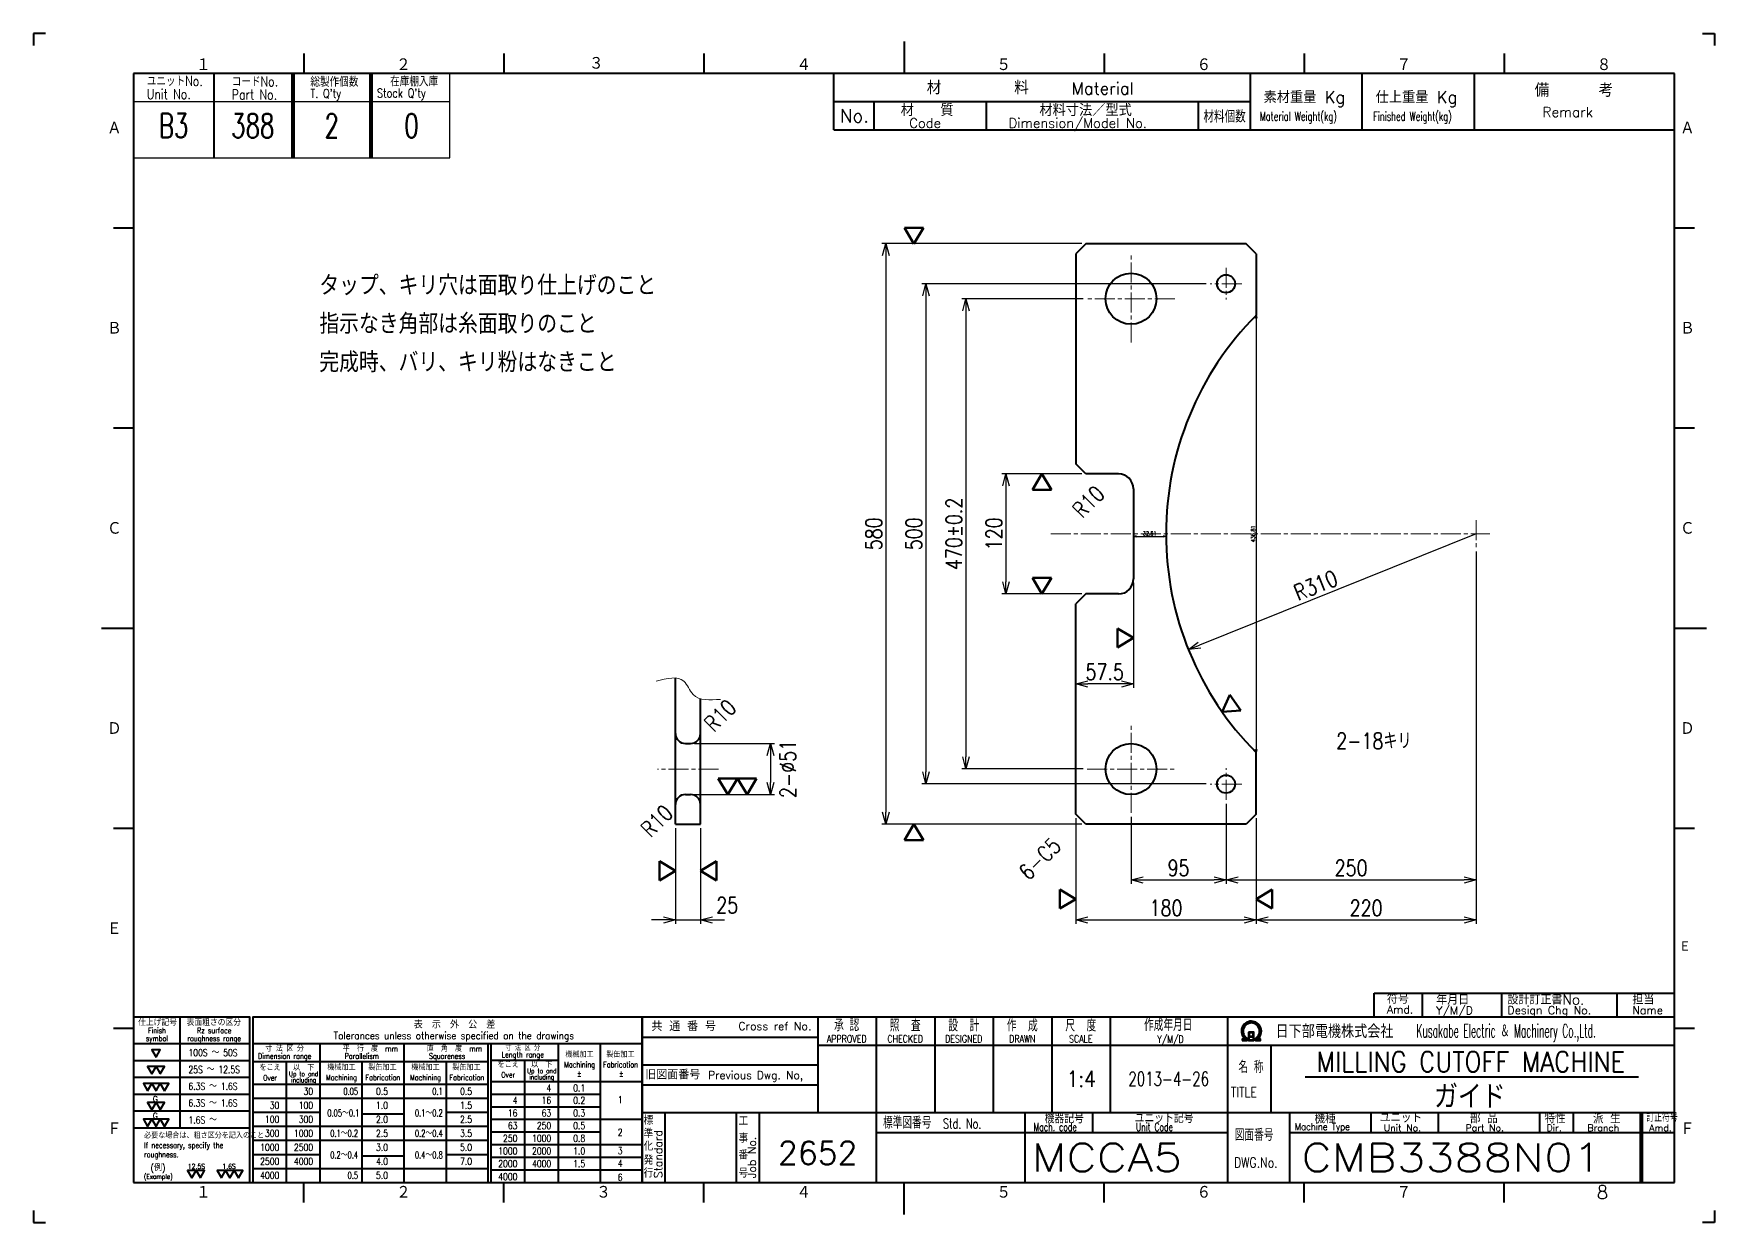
# Model space of a CAD drawing. Header units: millimetres. Extents: x 0 to 1680, y 0 to 1188.
import ezdxf
from ezdxf.enums import TextEntityAlignment as Align

# ---------------------------------------------------------------- set-up
doc = ezdxf.new("R2010")
doc.units = ezdxf.units.MM
doc.header["$LTSCALE"] = 4
doc.linetypes.add('GEN7A', pattern=[7.5, 5, -0.75, 1, -0.75])
doc.layers.get('0').update_dxf_attribs({"lineweight": 20})
doc.layers.get('DEFPOINTS').update_dxf_attribs({"color": 253})
for name, color, linetype, lineweight in [('2', 5, 'Continuous', 40), ('4', 3, 'Continuous', 13), ('5', 3, 'Continuous', 13), ('6', 7, 'Continuous', 50), ('7A', 4, 'GEN7A', 13), ('DIMENSION', 3, 'Continuous', 25), ('WAKU', 7, 'Continuous', 40)]:
    doc.layers.add(name, color=color, linetype=linetype, lineweight=lineweight)
doc.layers.add('RAHM2', color=1, linetype='Continuous')
doc.styles.add('DIMENSION', font='romans.shx', dxfattribs={"width": 0.8, "bigfont": 'extfont2.shx'})
doc.styles.get("Standard").update_dxf_attribs({"font": 'romans.shx', "width": 0.8, "bigfont": 'extfont2.shx'})
doc.dimstyles.new('GEN-ISO$0', dxfattribs={"dimtxt": 4, "dimasz": 3, "dimexe": 1, "dimexo": 1, "dimgap": 1, "dimtad": 3, "dimrnd": 0.01, "dimdsep": 46, "dimtxsty": 'Standard', "dimblk": 'OPEN30', "dimcen": 0, "dimclrt": 7, "dimazin": 2, "dimtp": 0.1, "dimtm": 0.1, "dimtfac": 0.6, "dimtmove": 2, "dimatfit": 3, "dimldrblk": 'OPEN30', "dimfxl": 1, "dimarcsym": 0})
doc.dimstyles.new('GEN-ISO$4', dxfattribs={"dimtxt": 4, "dimasz": 3, "dimexe": 1, "dimexo": 1, "dimgap": 1, "dimtad": 1, "dimtoh": 1, "dimrnd": 0.01, "dimdsep": 46, "dimtxsty": 'Standard', "dimblk": 'OPEN30', "dimcen": 0, "dimclrt": 7, "dimazin": 2, "dimtp": 0.1, "dimtm": 0.1, "dimtfac": 0.6, "dimtofl": 0, "dimtmove": 0, "dimatfit": 2, "dimldrblk": 'OPEN30', "dimfxl": 1, "dimarcsym": 0})

# ---------------------------------------------------------------- blocks, each defined once
blk = doc.blocks.new('注釈')
at = {"layer": '6', "width": 0.9}
for s, p in [('タップ、キリ穴は面取り仕上げのこと', (-33.35, -0.06)), ('指示なき角部は糸面取りのこと', (-33.35, -9.66)), ('完成時、バリ、キリ粉はなきこと', (-33.35, -19.26))]:
    blk.add_text(s, height=5, dxfattribs=at).set_placement(p)
blk = doc.blocks.new('A3部品図')
at = {"layer": 'WAKU', "color": 5, "linetype": 'Continuous'}
for p, q in [((3, 297), (0, 297)), ((0, 297), (0, 294)), ((217.5, 295), (217.5, 287)), ((417, 297), (420, 297)), ((420, 297), (420, 294)), ((67.5, 292), (67.5, 287)), ((117.5, 292), (117.5, 287)), ((167.5, 292), (167.5, 287)), ((267.5, 292), (267.5, 287)), ((317.5, 292), (317.5, 287)), ((367.5, 292), (367.5, 287)), ((410, 287), (25, 287)), ((25, 287), (25, 10)), ((410, 10), (410, 287)), ((20, 248.5), (25, 248.5)), ((410, 248.5), (415, 248.5)), ((20, 198.5), (25, 198.5)), ((410, 198.5), (415, 198.5)), ((17, 148.5), (25, 148.5)), ((410, 148.5), (418, 148.5)), ((20, 98.5), (25, 98.5)), ((410, 98.5), (415, 98.5)), ((20, 48.5), (25, 48.5)), ((410, 48.5), (415, 48.5)), ((25, 10), (410, 10)), ((67.5, 5), (67.5, 10)), ((117.5, 5), (117.5, 10)), ((167.5, 5), (167.5, 10)), ((217.5, 2), (217.5, 10)), ((267.5, 5), (267.5, 10)), ((317.5, 5), (317.5, 10)), ((367.5, 5), (367.5, 10)), ((0, 3), (0, 0)), ((0, 0), (3, 0)), ((420, 0), (417, 0)), ((420, 3), (420, 0))]:
    blk.add_line(p, q, dxfattribs=at)
at = {"layer": 'WAKU', "color": 7, "linetype": 'Continuous'}
for p, q in [((200, 273), (200, 287)), ((304, 287), (304, 273)), ((332, 273), (332, 287)), ((360, 287), (360, 273)), ((200, 280), (304, 280)), ((210, 273), (210, 280)), ((238, 280), (238, 273)), ((291, 280), (291, 273)), ((200, 273), (410, 273)), ((410, 51.26), (410, 78.46)), ((36.55, 51.26), (36.55, 23.66)), ((25, 44.66), (54.05, 44.66)), ((54.75, 44.66), (152.05, 44.66)), ((71.55, 44.66), (71.55, 10)), ((92.55, 44.66), (92.55, 10)), ((113.55, 10), (113.55, 44.66)), ((114.25, 44.66), (114.25, 10)), ((122.65, 42.56), (122.65, 42.54)), ((131.05, 44.66), (131.05, 10)), ((141.55, 44.66), (141.55, 10)), ((54.75, 40.21), (113.55, 40.21)), ((63.15, 40.21), (63.15, 10)), ((82.05, 40.21), (82.05, 10)), ((103.05, 40.21), (103.05, 10)), ((114.25, 40.56), (131.05, 40.56)), ((122.65, 40.56), (122.65, 10)), ((54.75, 34.5), (113.55, 34.5)), ((114.25, 35.2), (152.05, 35.2)), ((25, 23.66), (54.05, 23.66))]:
    blk.add_line(p, q, dxfattribs=at)
at = {"layer": 'WAKU', "color": 3}
for p, q in [((25, 40.46), (54.05, 40.46)), ((25, 36.26), (54.05, 36.26)), ((25, 32.06), (54.05, 32.06)), ((54.75, 31), (113.55, 31)), ((114.25, 32.05), (141.55, 32.05)), ((25, 27.86), (54.05, 27.86)), ((54.75, 27.5), (71.55, 27.5)), ((82.05, 27.15), (92.55, 27.15)), ((114.25, 28.9), (141.55, 28.9)), ((114.25, 25.75), (152.05, 25.75)), ((54.75, 24), (113.55, 24)), ((54.75, 20.5), (113.55, 20.5)), ((54.75, 17), (71.55, 17)), ((114.25, 19.45), (152.05, 19.45)), ((54.75, 13.5), (113.55, 13.5)), ((82.05, 16.65), (92.55, 16.65)), ((114.25, 16.3), (152.05, 16.3)), ((114.25, 13.15), (152.05, 13.15))]:
    blk.add_line(p, q, dxfattribs=at)
at = {"layer": 'WAKU'}
for p, q in [((103.05, 27.5), (113.55, 27.5)), ((114.25, 22.6), (141.55, 22.6)), ((103.05, 17), (113.55, 17))]:
    blk.add_line(p, q, dxfattribs=at)
for points in [[(25, 10), (54.05, 10), (54.05, 51.26), (25, 51.26)], [(54.75, 10), (152.05, 10), (152.05, 51.26), (54.75, 51.26)]]:
    blk.add_lwpolyline(points, close=True, dxfattribs=at)
at = {"layer": 'WAKU', "color": 7, "linetype": 'Continuous'}
for points in [[(30.6, 41.29), (31.66, 43.12), (29.54, 43.12), (30.6, 41.29)], [(29.54, 37.09), (30.6, 38.92), (28.48, 38.92), (29.54, 37.09)], [(31.66, 37.09), (32.72, 38.92), (30.6, 38.92), (31.66, 37.09)], [(28.48, 32.89), (29.54, 34.72), (27.42, 34.72), (28.48, 32.89)], [(30.6, 32.89), (31.66, 34.72), (29.54, 34.72), (30.6, 32.89)], [(32.72, 32.89), (33.78, 34.72), (31.66, 34.72), (32.72, 32.89)], [(29.54, 28.12), (30.6, 29.96), (28.48, 29.96), (29.54, 28.12)], [(31.66, 28.12), (32.72, 29.96), (30.6, 29.96), (31.66, 28.12)], [(28.48, 23.92), (29.54, 25.76), (27.42, 25.76), (28.48, 23.92)], [(30.6, 23.92), (31.66, 25.76), (29.54, 25.76), (30.6, 23.92)], [(32.72, 23.92), (33.78, 25.76), (31.66, 25.76), (32.72, 23.92)], [(39.56, 11.14), (40.62, 12.98), (38.49, 12.98), (39.56, 11.14)], [(41.68, 11.14), (42.74, 12.98), (40.62, 12.98), (41.68, 11.14)], [(46.93, 11.14), (47.99, 12.98), (45.87, 12.98), (46.93, 11.14)], [(49.06, 11.14), (50.12, 12.98), (47.99, 12.98), (49.06, 11.14)], [(51.18, 11.14), (52.24, 12.98), (50.12, 12.98), (51.18, 11.14)]]:
    blk.add_lwpolyline(points, close=True, dxfattribs=at)
at = {"layer": 'WAKU'}
blk.add_blockref('注釈', (104.75, 231.65), dxfattribs=at)
at = {"layer": 'WAKU', "color": 5, "linetype": 'Continuous'}
for s, height, p in [('１', 3.31, (40.6, 287.58)), ('２', 3.31, (90.6, 287.58)), ('４', 3.31, (190.6, 287.58)), ('５', 3.31, (240.6, 287.58)), ('６', 3.31, (290.6, 287.58)), ('７', 3.31, (340.6, 287.58)), ('８', 3.31, (390.6, 287.58)), ('Ａ', 3.31, (18.36, 271.74)), ('Ａ', 3.31, (411.44, 271.74)), ('Ｂ', 3.31, (18.36, 221.74)), ('Ｂ', 3.31, (411.44, 221.74)), ('Ｃ', 3.31, (18.36, 171.74)), ('Ｃ', 3.31, (411.44, 171.74)), ('Ｄ', 3.31, (18.36, 121.74)), ('Ｄ', 3.31, (411.44, 121.74)), ('Ｅ', 3.31, (18.36, 71.74)), ('Ｅ', 2.65, (411.15, 67.64)), ('Ｆ', 3.31, (18.36, 21.74)), ('Ｆ', 3.31, (411.44, 21.74)), ('１', 3.31, (40.6, 5.87)), ('２', 3.31, (90.6, 5.87)), ('３', 3.31, (140.6, 5.87)), ('４', 3.31, (190.6, 5.87)), ('５', 3.31, (240.6, 5.87)), ('６', 3.31, (290.6, 5.87)), ('７', 3.31, (340.6, 5.87)), ('8', 3.31, (390.6, 5.87))]:
    blk.add_text(s, height=height, dxfattribs=at).set_placement(p)
blk.add_text('３', height=3.31, dxfattribs=at).set_placement((140.6, 289.58), align=Align.MIDDLE)
at = {"layer": 'WAKU', "color": 7, "linetype": 'Continuous'}
for s, height, p in [('材\u3000\u3000\u3000\u3000\u3000料', 3.311, (223.18, 281.82)), ('Material', 3, (259.34, 281.82)), ('素材重量 Kg', 3, (307.35, 279.63)), ('仕上重量 Kg', 3, (335.35, 279.63)), ('備     考', 3.311, (375.08, 281.21)), ('No.', 3.311, (201.5, 274.82)), ('材\u3000\u3000質', 3, (216.68, 276.39)), ('材料寸法／型式', 3, (251.33, 276.39)), ('Remark', 2.5, (377.03, 276.16)), ('Code', 2.4, (218.82, 273.45)), ('Dimension/Model No.', 2.4, (243.65, 273.45))]:
    blk.add_text(s, height=height, dxfattribs=at).set_placement(p)
for s, height, width, p in [('材料個数', 3, 0.8, (292.32, 274.79)), ('Material Weight(kg)', 2.2, 0.68, (306.37, 275.25)), ('Finished Weight(kg)', 2.2, 0.68, (334.74, 275.25)), ('100S ～ 50S', 1.75, 0.8, (38.69, 41.52)), ('25S ～ 12.5S', 1.75, 0.8, (38.69, 37.32)), ('6.3S ～ 1.6S', 1.75, 0.8, (38.69, 33.12)), ('0.1', 1.75, 0.8, (134.84, 32.73)), ('6.3S ～ 1.6S', 1.75, 0.8, (38.69, 28.92)), ('0.2', 1.75, 0.8, (134.84, 29.58)), ('1', 1.75, 0.8, (145.97, 29.81)), ('1.6S ～ ', 1.75, 0.8, (38.69, 24.72)), ('0.3', 1.75, 0.8, (134.84, 26.43)), ('必要な場合は、粗さ区分を記入のこと', 1.4, 0.9, (27.61, 20.99)), ('0.5', 1.75, 0.8, (134.84, 23.28)), ('0.8', 1.75, 0.8, (134.84, 20.13)), ('2', 1.75, 0.8, (145.97, 21.65)), ('If necessary, specify the', 1.4, 0.8, (27.61, 18.58)), ('roughness.', 1.4, 0.8, (27.61, 16.26)), ('1.0', 1.75, 0.8, (134.84, 16.98)), ('3', 1.75, 0.8, (145.97, 17.04)), ('(例)', 1.6, 0.9, (29.2, 12.85)), ('12.5S', 1.26, 0.8, (38.53, 13.36)), ('1.6S', 1.26, 0.8, (47.18, 13.36)), ('1.5', 1.75, 0.8, (134.84, 13.83)), ('4', 1.75, 0.8, (145.97, 13.89)), ('(Example)', 1.2, 0.8, (27.53, 10.87)), ('6', 1.75, 0.8, (145.97, 10.39))]:
    blk.add_text(s, height=height, dxfattribs=dict(at, width=width)).set_placement(p)
for s, height, width, p in [('仕上げ記号', 1.54, 0.9, (30.97, 49.13)), ('表面粗さの区分', 1.54, 0.9, (45.03, 49.13)), ('表\u3000示\u3000外\u3000公\u3000差', 1.8, 0.9, (105.18, 48.48)), ('symbol', 1.4, 0.8, (30.82, 45.27)), ('Finish', 1.4, 0.8, (30.82, 47.24)), ('roughness range', 1.4, 0.8, (45.12, 45.27)), ('Rz surface', 1.4, 0.8, (45.12, 47.24)), ('Tolerances unless otherwise specified on the drawings', 1.8, 0.9, (105.02, 45.77)), ('Dimension range', 1.4, 0.8, (62.73, 40.86)), ('寸 法 区 分', 1.4, 0.9, (62.73, 42.71)), ('Parallelism', 1.4, 0.8, (81.99, 40.86)), ('平\u3000行\u3000度\u3000mm', 1.4, 0.9, (84.16, 42.71)), ('Squareness', 1.4, 0.8, (103.32, 40.86)), ('直\u3000角\u3000度\u3000mm', 1.4, 0.9, (105.16, 42.71)), ('Length range', 1.4, 0.8, (122.23, 41.21)), ('寸 法 区 分', 1.4, 0.8, (122.23, 42.89)), ('機械加工', 1.4, 0.9, (136.41, 41.24)), ('製缶加工', 1.4, 0.9, (146.64, 41.24)), ('をこえ', 1.4, 0.9, (59.09, 37.95)), ('以\u3000下', 1.4, 0.9, (67.49, 37.95)), ('機械加工', 1.4, 0.9, (76.91, 38.02)), ('製缶加工', 1.4, 0.9, (87.16, 38.02)), ('機械加工', 1.4, 0.9, (97.91, 38.02)), ('製缶加工', 1.4, 0.9, (108.16, 38.02)), ('をこえ', 1.4, 0.9, (118.59, 38.7)), ('Up to and', 1.2, 0.8, (126.98, 37.25)), ('以\u3000下', 1.4, 0.9, (126.99, 38.7)), ('Machining', 1.4, 0.8, (136.41, 38.72)), ('Fabrication', 1.4, 0.8, (146.68, 38.72)), ('Over', 1.4, 0.8, (59.09, 35.42)), ('Up to and', 1.2, 0.8, (67.48, 36.5)), ('including', 1.2, 0.8, (67.49, 34.98)), ('Machining', 1.4, 0.8, (76.91, 35.49)), ('Fabrication', 1.4, 0.8, (87.28, 35.49)), ('Machining', 1.4, 0.8, (97.91, 35.49)), ('Fabrication', 1.4, 0.8, (108.28, 35.49)), ('Over', 1.4, 0.8, (118.59, 36.17)), ('including', 1.2, 0.8, (126.99, 35.73)), ('%%P', 1.4, 0.9, (136.33, 36.46)), ('%%P', 1.4, 0.9, (146.83, 36.46))]:
    blk.add_text(s, height=height, dxfattribs=dict(at, width=width)).set_placement(p, align=Align.CENTER)
for s, width, p in [('30', 0.8, (69.85, 31.85)), ('0.05', 0.7, (81.08, 31.85)), ('0.5', 0.8, (88.56, 31.85)), ('0.1', 0.7, (102.24, 31.85)), ('0.5', 0.8, (109.56, 31.85)), ('4', 0.8, (129.35, 32.73)), ('30', 0.8, (61.4, 28.35)), ('100', 0.8, (69.85, 28.35)), ('1.0', 0.8, (88.56, 28.35)), ('1.5', 0.8, (109.56, 28.35)), ('4', 0.8, (120.9, 29.58)), ('16', 0.8, (129.35, 29.58)), ('100', 0.8, (61.4, 24.85)), ('300', 0.8, (69.85, 24.85)), ('0.05～0.1', 0.7, (81.41, 26.42)), ('2.0', 0.8, (88.56, 24.85)), ('0.1～0.2', 0.7, (102.24, 26.42)), ('2.5', 0.8, (109.56, 24.85)), ('16', 0.8, (120.9, 26.43)), ('63', 0.8, (129.35, 26.43)), ('300', 0.8, (61.4, 21.35)), ('1000', 0.8, (69.85, 21.35)), ('0.1～0.2', 0.7, (81.08, 21.35)), ('2.5', 0.8, (88.56, 21.35)), ('0.2～0.4', 0.7, (102.24, 21.35)), ('3.5', 0.8, (109.56, 21.35)), ('250', 0.8, (120.9, 20.13)), ('63', 0.8, (120.9, 23.28)), ('1000', 0.8, (129.35, 20.13)), ('250', 0.8, (129.35, 23.28)), ('1000', 0.8, (61.4, 17.85)), ('2500', 0.8, (69.85, 17.85)), ('0.2～0.4', 0.7, (81.08, 15.93)), ('3.0', 0.8, (88.56, 17.85)), ('0.4～0.8', 0.7, (102.24, 15.93)), ('5.0', 0.8, (109.56, 17.85)), ('1000', 0.8, (120.9, 16.98)), ('2000', 0.8, (129.35, 16.98)), ('2500', 0.8, (61.4, 14.35)), ('4000', 0.8, (61.4, 10.85)), ('4000', 0.8, (69.85, 14.35)), ('0.5', 0.7, (81.08, 10.85)), ('4.0', 0.8, (88.56, 14.35)), ('5.0', 0.8, (88.56, 10.85)), ('7.0', 0.8, (109.56, 14.35)), ('2000', 0.8, (120.9, 13.83)), ('4000', 0.8, (129.35, 13.83)), ('4000', 0.8, (120.9, 10.58))]:
    blk.add_text(s, height=1.75, dxfattribs=dict(at, width=width)).set_placement(p, align=Align.RIGHT)
for p in [(31.04, 30.15), (31.04, 25.95)]:
    blk.add_text('G', height=1.4, dxfattribs=at).set_placement(p, align=Align.RIGHT)
blk = doc.blocks.new('A3表題欄')
at = {"layer": 'RAHM2', "color": 5, "linetype": 'Continuous'}
for p, q in [((-306, 256), (-306, 277)), ((-385, 256), (-345.5, 256)), ((-345.5, 256), (-306, 256))]:
    blk.add_line(p, q, dxfattribs=at)
at = {"layer": 'RAHM2', "color": 7, "linetype": 'Continuous'}
for p, q in [((-385, 270), (-345.5, 270)), ((-345.5, 270), (-306, 270))]:
    blk.add_line(p, q, dxfattribs=at)
at = {"layer": 'WAKU', "linetype": 'Continuous'}
for p, q in [((-365, 277), (-365, 256)), ((-345.5, 277), (-345.5, 256)), ((-345, 277), (-345, 256)), ((-326, 277), (-326, 256)), ((-325.5, 277), (-325.5, 256))]:
    blk.add_line(p, q, dxfattribs=at)
at = {"layer": 'WAKU'}
for p, q in [((-75, 47.26), (0, 47.26)), ((-75, 41.26), (-75, 47.26)), ((-63, 47.26), (-63, 41.26)), ((-43.2, 47.26), (-43.2, 41.26)), ((-14.4, 47.26), (-14.4, 41.26)), ((-214.07, 41.26), (-214.07, 17.42)), ((-199.45, 41.26), (-199.45, 0)), ((-184.82, 41.26), (-184.82, 17.42)), ((-170.2, 41.26), (-170.2, 17.42)), ((-155.57, 41.26), (-155.57, 17.42)), ((-140.95, 41.26), (-140.95, 17.42)), ((-111.7, 41.26), (-111.7, 0)), ((-257.95, 36.26), (-214.07, 36.26)), ((-214.07, 34.26), (0, 34.26)), ((-140.95, 34.26), (-140.95, 17.42)), ((-111.7, 34.26), (-111.7, 34.26)), ((-100.83, 34.26), (-100.83, 17.42)), ((-257.95, 29.34), (-214.07, 29.34)), ((-92.27, 26.35), (-8.97, 26.35)), ((-257.95, 24.34), (-214.07, 24.34)), ((-257.95, 17.42), (0, 17.42)), ((-252.23, 17.42), (-252.23, 0)), ((-234.41, 17.42), (-234.41, 0)), ((-228.7, 17.42), (-228.7, 0)), ((-162.27, 17.42), (-162.27, 0)), ((-145.41, 17.42), (-145.41, 12.42)), ((-96.17, 17.42), (-96.17, 0)), ((-75.85, 17.42), (-75.85, 12.42)), ((-59, 17.42), (-59, 12.42)), ((-33.71, 17.42), (-33.71, 12.42)), ((-25.28, 17.42), (-25.28, 12.42)), ((-199.45, 12.42), (-111.7, 12.42)), ((-96.17, 12.42), (0, 12.42))]:
    blk.add_line(p, q, dxfattribs=at)
at = {"layer": 'WAKU', "color": 7, "linetype": 'Continuous'}
for p, q in [((-8.43, 0), (-8.43, 17.42)), ((-7.93, 0), (-7.93, 17.42))]:
    blk.add_line(p, q, dxfattribs=at)
at = {"layer": 'WAKU', "color": 5}
blk.add_lwpolyline([(0, 41.26), (-257.95, 41.26), (-257.95, 0)], dxfattribs=at)
at = {"layer": 'WAKU'}
for points in [[(-107.98, 35.4), (-106.78, 35.4), (-106.78, 36.01)], [(-107.98, 35.58), (-107.03, 35.58), (-107.03, 35.91)], [(-107.28, 35.82), (-107.28, 35.75), (-107.98, 35.75), (-107.98, 35.4)], [(-106.38, 37.51), (-106.38, 35.4), (-105.08, 35.4), (-105.08, 37.51), (-106.38, 37.51)], [(-106.23, 37.36), (-106.23, 36.53), (-105.23, 36.53), (-105.23, 37.36), (-106.23, 37.36)], [(-105.23, 36.38), (-105.23, 35.55), (-106.23, 35.55), (-106.23, 36.38), (-105.23, 36.38)], [(-104.68, 35.98), (-104.68, 35.4), (-103.42, 35.4), (-103.42, 35.75), (-104.15, 35.75), (-104.15, 35.8)], [(-104.43, 35.87), (-104.43, 35.58), (-103.42, 35.58)]]:
    blk.add_lwpolyline(points, dxfattribs=at)
for radius, start, end in [(2.5, 308.2706, 230.8952), (2.28, 303.9949, 234.4013), (2.06, 299.8294, 238.4756)]:
    blk.add_arc((-105.7, 37.76), radius, start, end, dxfattribs=at)
at = {"layer": 'RAHM2', "color": 7, "linetype": 'Continuous', "width": 0.8}
for s, height, p in [('ユニットNo.', 2.5, (-381.71, 273.92)), ('Unit No.', 2.5, (-381.71, 270.64)), ('Part No.', 2.5, (-360.48, 270.53)), ('コードNo.', 2.5, (-360.48, 273.81)), ('総製作個数', 2.5, (-340.84, 273.72)), ("T. Q'ty", 2.2, (-340.84, 270.96)), ("Stock Q'ty", 2.2, (-324.2, 271.06)), ('在庫棚入庫', 2.5, (-320.92, 273.82))]:
    blk.add_text(s, height=height, dxfattribs=at).set_placement(p)
at = {"layer": 'WAKU'}
for s, height, p in [('符号', 2.5, (-71.83, 44.63)), ('年月日', 2.5, (-59.51, 44.4)), ('設計訂正書No.', 2.5, (-41.71, 44.44)), ('担当', 2.5, (-10.5, 44.44)), ('Amd.', 2, (-71.83, 42.2)), ('Y/M/D', 2, (-59.51, 41.97)), ('Design Chg No.', 2, (-41.71, 42.01)), ('Name', 2, (-10.5, 42.01)), ('旧図面番号', 2.5, (-257.15, 25.71)), ('機種', 2.4, (-89.92, 14.76)), ('ユニット', 2.4, (-73.61, 14.96)), ('部 品', 2.4, (-51.07, 14.79)), ('特性', 2.4, (-32.45, 14.78)), ('派 生', 2.4, (-20.35, 14.72)), ('標', 2, (-257.56, 14.43)), ('準', 2, (-257.56, 11.11)), ('工', 2, (-233.85, 14.24)), ('Unit No.', 1.7, (-72.61, 12.76)), ('Part No.', 1.7, (-52.19, 12.76)), ('Dir.', 1.7, (-31.91, 12.76)), ('Branch', 1.7, (-21.72, 12.76)), ('化', 2, (-257.56, 7.95)), ('事', 2, (-233.85, 9.93)), ('発', 2, (-257.56, 4.47)), ('番', 2, (-233.85, 5.76)), ('行', 2, (-257.56, 1.24)), ('号', 2, (-233.85, 1.24))]:
    blk.add_text(s, height=height, dxfattribs=at).set_placement(p)
for s, height, p in [('共 通 番 号', 2.5, (-247.55, 39.14)), ('Cross ref No.', 2, (-224.77, 39.04))]:
    blk.add_text(s, height=height, dxfattribs=at).set_placement(p, align=Align.MIDDLE)
for s, height, width, p in [('承 認', 3, 0.7, (-206.82, 39.35)), ('照  査', 3, 0.7, (-192.2, 39.35)), ('設  計', 3, 0.7, (-177.57, 39.35)), ('作  成', 3, 0.7, (-162.95, 39.35)), ('尺  度', 3, 0.7, (-148.33, 39.35)), ('APPROVED', 1.8, 0.8, (-206.82, 35.85)), ('CHECKED', 1.8, 0.8, (-192.2, 35.85)), ('DESIGNED', 1.8, 0.8, (-177.57, 35.85)), ('DRAWN', 1.8, 0.8, (-162.95, 35.85)), ('SCALE', 1.8, 0.8, (-148.33, 35.85)), ('DWG.No.', 2.5, 0.8, (-104.59, 4.96))]:
    blk.add_text(s, height=height, dxfattribs=dict(at, width=width)).set_placement(p, align=Align.MIDDLE)
for s, height, width, p in [('作成年月日', 3, 0.7, (-132.51, 37.82)), ('Kusakabe Electric ＆ Machinery Co.,Ltd.', 3.3108, 0.5, (-64.44, 36.19)), ('Y/M/D', 1.8, 0.8, (-129.21, 34.87)), ('名 称', 3, 0.7, (-108.94, 27.33)), ('Previous Dwg. No,', 2, 0.97, (-241.46, 25.8)), ('TITLE', 2.5, 0.8, (-110.82, 21.25)), ('機器記号', 2.5, 0.7, (-157.35, 14.77)), ('ユニット記号', 2.5, 0.7, (-134.86, 14.85)), ('標準図番号', 3, 0.7, (-197.74, 13.44)), ('Std. No.', 2.5, 0.7, (-182.77, 13.44)), ('Mach. code', 2, 0.7, (-160.14, 12.83)), ('Unit Code', 2, 0.7, (-134.55, 12.83)), ('図面番号', 3, 0.7, (-109.85, 10.37)), ('Machine Type', 1.7, 0.9, (-94.85, 13.05))]:
    blk.add_text(s, height=height, dxfattribs=dict(at, width=width)).set_placement(p)
at = {"layer": 'WAKU', "width": 0.844147}
blk.add_text('日下部電機株式会社', height=3.311, dxfattribs=at).set_placement((-99.65, 36.06), (-70.21, 36.06), align=Align.FIT)
at = {"layer": 'WAKU', "color": 7, "linetype": 'Continuous', "width": 0.7}
blk.add_text('訂正符号', height=2, dxfattribs=at).set_placement((-6.99, 15.16))
at = {"layer": 'WAKU'}
for s, p in [('Standard', (-252.93, 1.05)), ('Job No.', (-229.5, 1.05))]:
    blk.add_text(s, height=2, rotation=90, dxfattribs=at).set_placement(p)
at = {"layer": 'WAKU', "color": 7, "linetype": 'Continuous'}
blk.add_text('Amd.', height=1.7, dxfattribs=at).set_placement((-6.26, 12.76))
at = {"layer": 'WAKU', "linetype": 'Continuous', "width": 0.7}
for tag, p in [('GEN-TITLE-UN', (-375, 264.01)), ('GEN-TITLE-PT', (-355.25, 264)), ('GEN-TITLE-QT', (-335.51, 264)), ('GEN-TITLE-STO', (-315.57, 264))]:
    blk.add_attdef(tag, text='', height=6, dxfattribs=at).set_placement(p, align=Align.MIDDLE)
at = {"layer": 'WAKU'}
for tag, height, width, p in [('GEN-TITLE-CRO', 4, 0.8, (-236.01, 32.8)), ('HEADER1', 5, 0.9, (-50.88, 30.15)), ('GEN-TITLE-SCA', 4, 0.85, (-148.21, 25.85)), ('GEN-TITLE-PRE', 4, 0.8, (-236.01, 20.88)), ('HEADER2', 6, 0.9, (-51.11, 21.68))]:
    blk.add_attdef(tag, text='', height=height, dxfattribs=dict(at, width=width)).set_placement(p, align=Align.MIDDLE)
for tag, p in [('GEN-TITLE-APP｛3.4｝', (-206.8, 26.09)), ('GEN-TITLE-CHE｛3.4｝', (-192.17, 26.09)), ('GEN-TITLE-DES｛3.4｝', (-177.55, 26.09)), ('GEN-TITLE-DRA｛3.4｝', (-162.93, 26.09))]:
    blk.add_attdef(tag, text='', height=4, dxfattribs=at).set_placement(p, align=Align.MIDDLE)
at = {"layer": 'WAKU', "width": 0.7}
blk.add_attdef('GEN-TITLE-DAT', text='', height=3.5, dxfattribs=at).set_placement((-126.36, 24.1), align=Align.CENTER)
blk.add_attdef('GEN-TITLE-DAT1{4.4}', text='', height=3.5, dxfattribs=at).set_placement((-243.52, 8.71), align=Align.MIDDLE_CENTER)
at = {"layer": 'WAKU', "color": 5}
blk.add_attdef('HEADER6', text='', height=5.8, dxfattribs=at).set_placement((-214.07, 2.7), align=Align.BOTTOM_CENTER)
at = {"layer": 'WAKU', "style": 'DIMENSION', "width": 1.2}
blk.add_attdef('HEADER13', text='', height=7.02, dxfattribs=at).set_placement((-196.44, 6.21), align=Align.MIDDLE_LEFT)
at = {"layer": 'WAKU', "color": 5, "style": 'DIMENSION', "width": 1.2}
for tag, p in [('HEADER12', (-160.55, 6.21)), ('GEN-TITLE-DWG', (-93.21, 6.21))]:
    blk.add_attdef(tag, text='', height=7.02, dxfattribs=at).set_placement(p, align=Align.MIDDLE_LEFT)
at = {"layer": 'WAKU', "color": 5, "style": 'DIMENSION'}
blk.add_attdef('GEN-TITLE-Amd', text='', height=7.02, dxfattribs=at).set_placement((-3.96, 6.21), align=Align.MIDDLE)
blk = doc.blocks.new('_Open30')
at = {"color": 0, "linetype": 'ByBlock', "lineweight": -2}
for p, q in [((-1, 0.27), (0, 0)), ((0, 0), (-1, -0.27)), ((0, 0), (-1, 0))]:
    blk.add_line(p, q, dxfattribs=at)
blk = doc.blocks.new('*D7')
at = {"layer": '5', "color": 0, "lineweight": -2, "transparency": 16777216}
for p, q in [((1441.9, 670.4), (1441.9, 338.2)), ((1191.9, 418.2), (1191.9, 338.2)), ((1203.9, 342.2), (1429.9, 342.2))]:
    blk.add_line(p, q, dxfattribs=at)
at = {"layer": 'DEFPOINTS', "color": 0, "transparency": 16777216}
for p in [(1441.9, 674.4), (1191.9, 422.2), (1441.9, 342.2)]:
    blk.add_point(p, dxfattribs=at)
at = {"layer": '5', "color": 0, "lineweight": -2, "transparency": 16777216, "xscale": 12, "yscale": 12, "zscale": 12, "rotation": 180}
blk.add_blockref('_Open30', (1191.9, 342.2), dxfattribs=at)
at = {"layer": '5', "color": 0, "lineweight": -2, "transparency": 16777216, "xscale": 12, "yscale": 12, "zscale": 12}
blk.add_blockref('_Open30', (1441.9, 342.2), dxfattribs=at)
at = {"layer": '5', "color": 7, "transparency": 16777216, "insert": (1316.9, 354.2), "char_height": 16, "attachment_point": 5}
blk.add_mtext('250', dxfattribs=at)
blk = doc.blocks.new('*D8')
at = {"layer": '5', "color": 0, "lineweight": -2, "transparency": 16777216}
for p, q in [((1096.9, 405.2), (1096.9, 338.2)), ((1191.9, 418.2), (1191.9, 338.2)), ((1108.9, 342.2), (1179.9, 342.2))]:
    blk.add_line(p, q, dxfattribs=at)
at = {"layer": 'DEFPOINTS', "color": 0, "transparency": 16777216}
for p in [(1191.9, 422.2), (1096.9, 409.2), (1191.9, 342.2)]:
    blk.add_point(p, dxfattribs=at)
at = {"layer": '5', "color": 0, "lineweight": -2, "transparency": 16777216, "xscale": 12, "yscale": 12, "zscale": 12, "rotation": 180}
blk.add_blockref('_Open30', (1096.9, 342.2), dxfattribs=at)
at = {"layer": '5', "color": 0, "lineweight": -2, "transparency": 16777216, "xscale": 12, "yscale": 12, "zscale": 12}
blk.add_blockref('_Open30', (1191.9, 342.2), dxfattribs=at)
at = {"layer": '5', "color": 7, "transparency": 16777216, "insert": (1144.4, 354.2), "char_height": 16, "attachment_point": 5}
blk.add_mtext('95', dxfattribs=at)
blk = doc.blocks.new('*D9')
at = {"layer": '5', "color": 0, "lineweight": -2, "transparency": 16777216}
for p, q in [((1441.9, 670.4), (1441.9, 298.2)), ((1221.9, 404.1), (1221.9, 298.2)), ((1233.9, 302.2), (1429.9, 302.2))]:
    blk.add_line(p, q, dxfattribs=at)
at = {"layer": 'DEFPOINTS', "color": 0, "transparency": 16777216}
for p in [(1441.9, 674.4), (1221.9, 408.1), (1441.9, 302.2)]:
    blk.add_point(p, dxfattribs=at)
at = {"layer": '5', "color": 0, "lineweight": -2, "transparency": 16777216, "xscale": 12, "yscale": 12, "zscale": 12, "rotation": 180}
blk.add_blockref('_Open30', (1221.9, 302.2), dxfattribs=at)
at = {"layer": '5', "color": 0, "lineweight": -2, "transparency": 16777216, "xscale": 12, "yscale": 12, "zscale": 12}
blk.add_blockref('_Open30', (1441.9, 302.2), dxfattribs=at)
at = {"layer": '5', "color": 7, "transparency": 16777216, "insert": (1331.9, 314.2), "char_height": 16, "attachment_point": 5}
blk.add_mtext('220', dxfattribs=at)
blk = doc.blocks.new('*D10')
at = {"layer": '5', "color": 0, "lineweight": -2, "transparency": 16777216}
for p, q in [((1041.9, 404.1), (1041.9, 298.2)), ((1221.9, 404.1), (1221.9, 298.2)), ((1053.9, 302.2), (1209.9, 302.2))]:
    blk.add_line(p, q, dxfattribs=at)
at = {"layer": 'DEFPOINTS', "color": 0, "transparency": 16777216}
for p in [(1041.9, 408.1), (1221.9, 408.1), (1221.9, 302.2)]:
    blk.add_point(p, dxfattribs=at)
at = {"layer": '5', "color": 0, "lineweight": -2, "transparency": 16777216, "xscale": 12, "yscale": 12, "zscale": 12, "rotation": 180}
blk.add_blockref('_Open30', (1041.9, 302.2), dxfattribs=at)
at = {"layer": '5', "color": 0, "lineweight": -2, "transparency": 16777216, "xscale": 12, "yscale": 12, "zscale": 12}
blk.add_blockref('_Open30', (1221.9, 302.2), dxfattribs=at)
at = {"layer": '5', "color": 7, "transparency": 16777216, "insert": (1131.9, 314.2), "char_height": 16, "attachment_point": 5}
blk.add_mtext('180', dxfattribs=at)
blk = doc.blocks.new('*D11')
at = {"layer": '5', "color": 0, "lineweight": -2, "transparency": 16777216}
blk.add_line((1441.9, 688.1), (1165.4, 577), dxfattribs=at)
at = {"layer": 'DEFPOINTS', "color": 0, "transparency": 16777216}
for p in [(1441.9, 688.1), (1154.2, 572.5)]:
    blk.add_point(p, dxfattribs=at)
at = {"layer": '5', "color": 0, "lineweight": -2, "transparency": 16777216, "xscale": 12, "yscale": 12, "zscale": 12, "rotation": 201.8829369479707}
blk.add_blockref('_Open30', (1154.2, 572.5), dxfattribs=at)
at = {"layer": '5', "color": 7, "transparency": 16777216, "insert": (1281.5, 636.6), "char_height": 16, "attachment_point": 5, "rotation": 21.8829}
blk.add_mtext('R310', dxfattribs=at)
blk = doc.blocks.new('*D12')
at = {"layer": '5', "color": 0, "lineweight": -2, "transparency": 16777216}
for p, q in [((1047.9, 748.1), (967.9, 748.1)), ((971.9, 736.1), (971.9, 640.1)), ((1047.9, 628.1), (967.9, 628.1))]:
    blk.add_line(p, q, dxfattribs=at)
at = {"layer": 'DEFPOINTS', "color": 0, "transparency": 16777216}
for p in [(1051.9, 748.1), (971.9, 628.1), (1051.9, 628.1)]:
    blk.add_point(p, dxfattribs=at)
at = {"layer": '5', "color": 0, "lineweight": -2, "transparency": 16777216, "xscale": 12, "yscale": 12, "zscale": 12}
for p, rotation in [((971.9, 748.1), 90), ((971.9, 628.1), 270)]:
    blk.add_blockref('_Open30', p, dxfattribs=dict(at, rotation=rotation))
at = {"layer": '5', "color": 7, "transparency": 16777216, "insert": (959.9, 688.1), "char_height": 16, "attachment_point": 5, "rotation": 90}
blk.add_mtext('120', dxfattribs=at)
blk = doc.blocks.new('*D13')
at = {"layer": '5', "color": 0, "lineweight": -2, "transparency": 16777216}
for p, q in [((1049.1, 923.1), (927.9, 923.1)), ((931.9, 911.1), (931.9, 465.1)), ((1049.1, 453.1), (927.9, 453.1))]:
    blk.add_line(p, q, dxfattribs=at)
at = {"layer": 'DEFPOINTS', "color": 0, "transparency": 16777216}
for p in [(1053.1, 923.1), (931.9, 453.1), (1053.1, 453.1)]:
    blk.add_point(p, dxfattribs=at)
at = {"layer": '5', "color": 0, "lineweight": -2, "transparency": 16777216, "xscale": 12, "yscale": 12, "zscale": 12}
for p, rotation in [((931.9, 923.1), 90), ((931.9, 453.1), 270)]:
    blk.add_blockref('_Open30', p, dxfattribs=dict(at, rotation=rotation))
at = {"layer": '5', "color": 7, "transparency": 16777216, "insert": (919.9, 688.1), "char_height": 16, "attachment_point": 5, "rotation": 90}
blk.add_mtext('470{}{\\C7;%%p0.2}', dxfattribs=at)
blk = doc.blocks.new('*D14')
at = {"layer": '5', "color": 0, "lineweight": -2, "transparency": 16777216}
for p, q in [((1172.1, 938.1), (887.9, 938.1)), ((891.9, 926.1), (891.9, 450.1)), ((1172.1, 438.1), (887.9, 438.1))]:
    blk.add_line(p, q, dxfattribs=at)
at = {"layer": 'DEFPOINTS', "color": 0, "transparency": 16777216}
for p in [(1176.1, 938.1), (891.9, 438.1), (1176.1, 438.1)]:
    blk.add_point(p, dxfattribs=at)
at = {"layer": '5', "color": 0, "lineweight": -2, "transparency": 16777216, "xscale": 12, "yscale": 12, "zscale": 12}
for p, rotation in [((891.9, 938.1), 90), ((891.9, 438.1), 270)]:
    blk.add_blockref('_Open30', p, dxfattribs=dict(at, rotation=rotation))
at = {"layer": '5', "color": 7, "transparency": 16777216, "insert": (879.9, 688.1), "char_height": 16, "attachment_point": 5, "rotation": 90}
blk.add_mtext('500', dxfattribs=at)
blk = doc.blocks.new('*D15')
at = {"layer": '5', "color": 0, "lineweight": -2, "transparency": 16777216}
for p, q in [((1047.9, 978.1), (847.9, 978.1)), ((851.9, 966.1), (851.9, 410.1)), ((1047.9, 398.1), (847.9, 398.1))]:
    blk.add_line(p, q, dxfattribs=at)
at = {"layer": 'DEFPOINTS', "color": 0, "transparency": 16777216}
for p in [(1051.9, 978.1), (851.9, 398.1), (1051.9, 398.1)]:
    blk.add_point(p, dxfattribs=at)
at = {"layer": '5', "color": 0, "lineweight": -2, "transparency": 16777216, "xscale": 12, "yscale": 12, "zscale": 12}
for p, rotation in [((851.9, 978.1), 90), ((851.9, 398.1), 270)]:
    blk.add_blockref('_Open30', p, dxfattribs=dict(at, rotation=rotation))
at = {"layer": '5', "color": 7, "transparency": 16777216, "insert": (839.9, 688.1), "char_height": 16, "attachment_point": 5, "rotation": 90}
blk.add_mtext('580', dxfattribs=at)
blk = doc.blocks.new('*D16')
at = {"layer": '5', "color": 0, "lineweight": -2, "transparency": 16777216}
for p, q in [((1099.4, 639.1), (1099.4, 534.1)), ((1041.9, 614.1), (1041.9, 534.1)), ((1087.4, 538.1), (1053.9, 538.1))]:
    blk.add_line(p, q, dxfattribs=at)
at = {"layer": 'DEFPOINTS', "color": 0, "transparency": 16777216}
for p in [(1099.4, 643.1), (1041.9, 618.1), (1041.9, 538.1)]:
    blk.add_point(p, dxfattribs=at)
at = {"layer": '5', "color": 0, "lineweight": -2, "transparency": 16777216, "xscale": 12, "yscale": 12, "zscale": 12, "rotation": 180}
blk.add_blockref('_Open30', (1041.9, 538.1), dxfattribs=at)
at = {"layer": '5', "color": 0, "lineweight": -2, "transparency": 16777216, "xscale": 12, "yscale": 12, "zscale": 12}
blk.add_blockref('_Open30', (1099.4, 538.1), dxfattribs=at)
at = {"layer": '5', "color": 7, "transparency": 16777216, "insert": (1070.6, 550.1), "char_height": 16, "attachment_point": 5}
blk.add_mtext('57.5', dxfattribs=at)
blk = doc.blocks.new('*D17')
at = {"layer": '5', "color": 0, "lineweight": -2, "transparency": 16777216}
for p, q in [((660.6, 478.6), (740.6, 478.6)), ((736.6, 466.6), (736.6, 439.6)), ((660.6, 427.6), (740.6, 427.6))]:
    blk.add_line(p, q, dxfattribs=at)
at = {"layer": 'DEFPOINTS', "color": 0, "transparency": 16777216}
for p in [(656.6, 478.6), (656.6, 427.6), (736.6, 427.6)]:
    blk.add_point(p, dxfattribs=at)
at = {"layer": '5', "color": 0, "lineweight": -2, "transparency": 16777216, "xscale": 12, "yscale": 12, "zscale": 12}
for p, rotation in [((736.6, 478.6), 90), ((736.6, 427.6), 270)]:
    blk.add_blockref('_Open30', p, dxfattribs=dict(at, rotation=rotation))
at = {"layer": '5', "color": 7, "transparency": 16777216, "insert": (754, 453.1), "char_height": 16, "attachment_point": 5, "rotation": 90}
blk.add_mtext('2-%%C51', dxfattribs=at)
blk = doc.blocks.new('仕上記号 x 2')
at = {"layer": '6'}
for p, q in [((-2.4, 4), (7.2, 4)), ((-2.4, 4), (0, 0)), ((2.4, 4), (0, 0)), ((4.8, 0), (2.4, 4)), ((7.2, 4), (4.8, 0))]:
    blk.add_line(p, q, dxfattribs=at)
blk = doc.blocks.new('仕上記号 x 1')
at = {"layer": '6'}
for p, q in [((0, 0), (-2.4, 4)), ((2.4, 4), (-2.4, 4)), ((2.4, 4), (0, 0))]:
    blk.add_line(p, q, dxfattribs=at)
blk = doc.blocks.new('*D20')
at = {"layer": '5', "color": 0, "lineweight": -2, "transparency": 16777216}
for p, q in [((641.6, 394.1), (641.6, 298.2)), ((666.6, 394.1), (666.6, 298.2)), ((629.6, 302.2), (617.6, 302.2)), ((641.6, 302.2), (666.6, 302.2)), ((678.6, 302.2), (690.6, 302.2))]:
    blk.add_line(p, q, dxfattribs=at)
at = {"layer": 'DEFPOINTS', "color": 0, "transparency": 16777216}
for p in [(641.6, 398.1), (666.6, 398.1), (666.6, 302.2)]:
    blk.add_point(p, dxfattribs=at)
at = {"layer": '5', "color": 0, "lineweight": -2, "transparency": 16777216, "xscale": 12, "yscale": 12, "zscale": 12}
blk.add_blockref('_Open30', (641.6, 302.2), dxfattribs=at)
at = {"layer": '5', "color": 0, "lineweight": -2, "transparency": 16777216, "xscale": 12, "yscale": 12, "zscale": 12, "rotation": 180}
blk.add_blockref('_Open30', (666.6, 302.2), dxfattribs=at)
at = {"layer": '5', "color": 7, "transparency": 16777216, "insert": (693.3, 317), "char_height": 16, "attachment_point": 5}
blk.add_mtext('25', dxfattribs=at)
blk = doc.blocks.new('*D21')
at = {"layer": 'DEFPOINTS', "color": 0}
for p in [(1099.4, 690), (1131.9, 690), (1131.9, 685.6)]:
    blk.add_point(p, dxfattribs=at)
at = {"layer": 'DIMENSION', "color": 0, "lineweight": -2}
for p, q in [((1099.4, 689), (1099.4, 684.6)), ((1131.9, 689), (1131.9, 684.6)), ((1102.4, 685.6), (1128.9, 685.6))]:
    blk.add_line(p, q, dxfattribs=at)
at = {"layer": 'DIMENSION', "color": 0, "lineweight": -2, "xscale": 3, "yscale": 3, "zscale": 3, "rotation": 180}
blk.add_blockref('_Open30', (1099.4, 685.6), dxfattribs=at)
at = {"layer": 'DIMENSION', "color": 0, "lineweight": -2, "xscale": 3, "yscale": 3, "zscale": 3}
blk.add_blockref('_Open30', (1131.9, 685.6), dxfattribs=at)
at = {"layer": 'DIMENSION', "color": 7, "insert": (1115.6, 688.6), "char_height": 4, "attachment_point": 5}
blk.add_mtext('32.51', dxfattribs=at)
blk = doc.blocks.new('*D27')
at = {"layer": 'DEFPOINTS', "color": 0}
for p in [(1221.9, 906.5), (1221.9, 469.7), (1221.9, 469.7)]:
    blk.add_point(p, dxfattribs=at)
at = {"layer": 'DIMENSION', "color": 0, "lineweight": -2}
for p, q in [((1220.9, 906.5), (1220.9, 906.5)), ((1221.9, 903.5), (1221.9, 472.7)), ((1220.9, 469.7), (1220.9, 469.7))]:
    blk.add_line(p, q, dxfattribs=at)
at = {"layer": 'DIMENSION', "color": 0, "lineweight": -2, "xscale": 3, "yscale": 3, "zscale": 3}
for p, rotation in [((1221.9, 906.5), 90), ((1221.9, 469.7), 270)]:
    blk.add_blockref('_Open30', p, dxfattribs=dict(at, rotation=rotation))
at = {"layer": 'DIMENSION', "color": 7, "insert": (1218.9, 688.1), "char_height": 4, "attachment_point": 5, "rotation": 90}
blk.add_mtext('436.81', dxfattribs=at)

msp = doc.modelspace()

# ---------------------------------------------------------------- linework, layer by layer
at = {"layer": '2'}
for p, q in [((1051.884, 978.061), (1041.884, 968.061)), ((1211.884, 978.061), (1051.884, 978.061)), ((1221.884, 968.061), (1211.884, 978.061)), ((1041.884, 968.061), (1041.884, 758.061)), ((1221.884, 968.061), (1221.884, 906.464)), ((1051.884, 748.061), (1041.884, 758.061)), ((1084.384, 748.061), (1051.884, 748.061)), ((1099.384, 733.061), (1099.384, 643.061)), ((1051.884, 628.061), (1041.884, 618.061)), ((1084.384, 628.061), (1051.884, 628.061)), ((1041.884, 408.061), (1041.884, 618.061)), ((641.553, 398.061), (641.553, 544.049)), ((666.553, 398.061), (666.553, 523.282)), ((651.553, 478.561), (656.553, 478.561)), ((1221.884, 408.061), (1221.884, 469.658)), ((651.553, 427.561), (656.553, 427.561)), ((1051.884, 398.061), (1041.884, 408.061)), ((1221.884, 408.061), (1211.884, 398.061)), ((641.553, 398.061), (666.553, 398.061)), ((1211.884, 398.061), (1051.884, 398.061))]:
    msp.add_line(p, q, dxfattribs=at)
for centre, radius in [((1096.884, 923.061), 25.5), ((1191.884, 938.061), 9), ((1096.884, 453.061), 25.5), ((1191.884, 438.061), 9)]:
    msp.add_circle(centre, radius, dxfattribs=at)
for centre, radius, start, end in [((1441.884, 688.061), 310, 135.208675, 180), ((1084.384, 733.061), 15, 0, 90), ((1441.884, 688.061), 310, 180, 224.791325), ((1084.384, 643.061), 15, 270, 0), ((651.553, 488.561), 10, 180, 270), ((656.553, 488.561), 10, 270, 0), ((651.553, 417.561), 10, 90, 180), ((656.553, 417.561), 10, 0, 90)]:
    msp.add_arc(centre, radius, start, end, dxfattribs=at)
at = {"layer": '4'}
msp.add_spline([(622.397, 540.872), (649.879, 540.872), (659.215, 527.538), (686.621, 522.705)], degree=3, dxfattribs=at)
at = {"layer": '7A'}
for p, q in [((1096.884, 879.234), (1096.884, 966.888)), ((1191.884, 953.882), (1191.884, 922.24)), ((1207.705, 938.061), (1176.064, 938.061)), ((1140.711, 923.061), (1053.057, 923.061)), ((1441.884, 701.755), (1441.884, 674.368)), ((1016.638, 688.061), (1455.578, 688.061)), ((1096.884, 409.234), (1096.884, 496.888)), ((1191.884, 422.24), (1191.884, 453.882)), ((684.498, 453.061), (623.608, 453.061)), ((1053.057, 453.061), (1140.711, 453.061)), ((1207.705, 438.061), (1176.064, 438.061))]:
    msp.add_line(p, q, dxfattribs=at)

# ---------------------------------------------------------------- block references
at = {"layer": '2', "lineweight": 0, "xscale": 4, "yscale": 4, "zscale": 4}
msp.add_blockref('A3部品図', (0, 0), dxfattribs=at)
msp.add_blockref('A3表題欄', (1640, 40), dxfattribs=at).add_auto_attribs({'GEN-TITLE-DWG': 'CMB3388N01', 'GEN-TITLE-UN': 'B3', 'GEN-TITLE-PT': '388', 'HEADER1': 'MILLING CUTOFF MACHINE', 'HEADER2': 'ガイド', 'GEN-TITLE-DAT': '2013-4-26', 'GEN-TITLE-SCA': '1:4', 'HEADER6': '2652', 'HEADER12': 'MCCA5', 'GEN-TITLE-QT': '2', 'GEN-TITLE-STO': '0'})
at = {"layer": '2', "yscale": 4, "zscale": 4}
for name, p, xscale in [('仕上記号 x 1', (879.928, 978.061), -4), ('仕上記号 x 1', (1007.884, 628.061), -4), ('仕上記号 x 2', (693.871, 427.561), 4)]:
    msp.add_blockref(name, p, dxfattribs=dict(at, xscale=xscale))
at = {"layer": '2'}
for p, xscale, yscale, zscale, rotation in [((1007.884, 748.061), 4, 4, 4, 180), ((1099.384, 584.028), 4, 4, 4, 90), ((1187.947, 510.252), 3.999999999999999, 3.999999999999999, 3.999999999999999, 305), ((879.928, 398.061), 4, 4, 4, 180), ((641.553, 351.237), -4, 4, 4, 90), ((666.553, 351.237), 4, 4, 4, 270), ((1041.884, 323.145), 4, 4, 4, 90), ((1221.884, 323.145), -4, 4, 4, 270)]:
    msp.add_blockref('仕上記号 x 1', p, dxfattribs=dict(at, xscale=xscale, yscale=yscale, zscale=zscale, rotation=rotation))

# ---------------------------------------------------------------- texts
at = {"layer": '5', "color": 7, "char_height": 16, "attachment_point": 5, "rotation": 45}
for insert in [(1054.276, 720.211), (686.19, 506.638), (622.909, 401.175)]:
    msp.add_mtext('R10', dxfattribs=dict(at, insert=insert))
at = {"layer": '5', "color": 7, "insert": (1339.686, 481.165), "char_height": 16, "attachment_point": 5}
msp.add_mtext('2-18キリ', dxfattribs=at)
at = {"layer": '6', "insert": (983.284, 352.144), "char_height": 16, "attachment_point": 1, "rotation": 45}
msp.add_mtext_dynamic_manual_height_columns('6-C5', width=58.66869, gutter_width=20, heights=[0], dxfattribs=at)

# ---------------------------------------------------------------- dimensions: what is measured, and where the dimension line sits
at = {"layer": '5'}
for base, p1, p2, picture, middle in [((851.884, 398.061), (1051.884, 978.061), (1051.884, 398.061), '*D15', (839.884, 688.061)), ((891.884, 438.061), (1176.064, 938.061), (1176.064, 438.061), '*D14', (879.884, 688.061)), ((971.884, 628.061), (1051.884, 748.061), (1051.884, 628.061), '*D12', (959.884, 688.061))]:
    dim = msp.add_linear_dim(base=base, p1=p1, p2=p2, angle=90, dimstyle='GEN-ISO$0', override={"dimscale": 4, "dimadec": 2, "dimtm": 0.1}, dxfattribs=at)
    dim.commit()
    dim.dimension.update_dxf_attribs({"geometry": picture, "text_midpoint": middle})
dim = msp.add_linear_dim(base=(931.884, 453.061), p1=(1053.057, 923.061), p2=(1053.057, 453.061), angle=90, text='<>{}{\\C7;%%p0.2}', dimstyle='GEN-ISO$0', override={"dimscale": 4, "dimtp": 0.2, "dimtm": 0.2, "dimtdec": 2, "dimtzin": 8}, dxfattribs=at)
dim.commit()
dim.dimension.update_dxf_attribs({"geometry": '*D13', "text_midpoint": (919.884, 688.061)})
dim = msp.add_radius_dim(center=(1441.884, 688.061), mpoint=(1154.221, 572.521), dimstyle='GEN-ISO$4', override={"dimscale": 4, "dimadec": 2, "dimtm": 0.1}, dxfattribs=at)
dim.commit()
dim.dimension.update_dxf_attribs({"geometry": '*D11', "text_midpoint": (1285.981, 625.442), "dimtype": 164})
for base, p1, p2, override, picture, middle in [((1441.884, 342.24), (1191.884, 422.24), (1441.884, 674.368), {"dimscale": 4, "dimtm": 0.1}, '*D7', (1316.884, 354.24)), ((1441.884, 302.24), (1221.884, 408.061), (1441.884, 674.368), {"dimscale": 4, "dimadec": 2, "dimtm": 0.1}, '*D9', (1331.884, 314.24)), ((1041.884, 538.061), (1099.384, 643.061), (1041.884, 618.061), {"dimscale": 4, "dimadec": 2, "dimtm": 0.1}, '*D16', (1070.634, 550.061)), ((1191.884, 342.24), (1096.884, 409.234), (1191.884, 422.24), {"dimscale": 4, "dimtm": 0.1}, '*D8', (1144.384, 354.24)), ((1221.884, 302.24), (1041.884, 408.061), (1221.884, 408.061), {"dimscale": 4, "dimadec": 2, "dimtm": 0.1}, '*D10', (1131.884, 314.24))]:
    dim = msp.add_linear_dim(base=base, p1=p1, p2=p2, dimstyle='GEN-ISO$0', override=override, dxfattribs=at)
    dim.commit()
    dim.dimension.update_dxf_attribs({"geometry": picture, "text_midpoint": middle})
dim = msp.add_linear_dim(base=(736.553, 427.561), p1=(656.553, 478.561), p2=(656.553, 427.561), angle=90, text='2-%%C<>', dimstyle='GEN-ISO$0', override={"dimscale": 4, "dimadec": 2, "dimtm": 0.1}, dxfattribs=at)
dim.commit()
dim.dimension.update_dxf_attribs({"geometry": '*D17', "text_midpoint": (753.963, 453.061), "dimtype": 160})
dim = msp.add_linear_dim(base=(666.553, 302.24), p1=(641.553, 398.061), p2=(666.553, 398.061), dimstyle='GEN-ISO$0', override={"dimscale": 4, "dimadec": 2, "dimtm": 0.1}, dxfattribs=at)
dim.commit()
dim.dimension.update_dxf_attribs({"geometry": '*D20', "text_midpoint": (693.309, 317.003), "dimtype": 160})
at = {"layer": 'DIMENSION'}
dim = msp.add_linear_dim(base=(1221.884, 469.658), p1=(1221.884, 906.464), p2=(1221.884, 469.658), angle=90, dimstyle='GEN-ISO$0', override={"dimlfac": 1, "dimtxsty": 'Standard', "dimblk1": 'Open30', "dimblk2": 'Open30', "dimsah": 1, "dimtmove": 1, "dimtolj": 0}, dxfattribs=at)
dim.commit()
dim.dimension.update_dxf_attribs({"geometry": '*D27', "text_midpoint": (1218.884, 688.061)})
dim = msp.add_linear_dim(base=(1131.891, 685.596), p1=(1099.384, 690.034), p2=(1131.891, 690.034), dimstyle='GEN-ISO$0', override={"dimlfac": 1, "dimtxsty": 'Standard', "dimblk1": 'Open30', "dimblk2": 'Open30', "dimsah": 1, "dimtmove": 1, "dimtolj": 0}, dxfattribs=at)
dim.commit()
dim.dimension.update_dxf_attribs({"geometry": '*D21', "text_midpoint": (1115.637, 688.596)})

doc.saveas('drawing.dxf')
